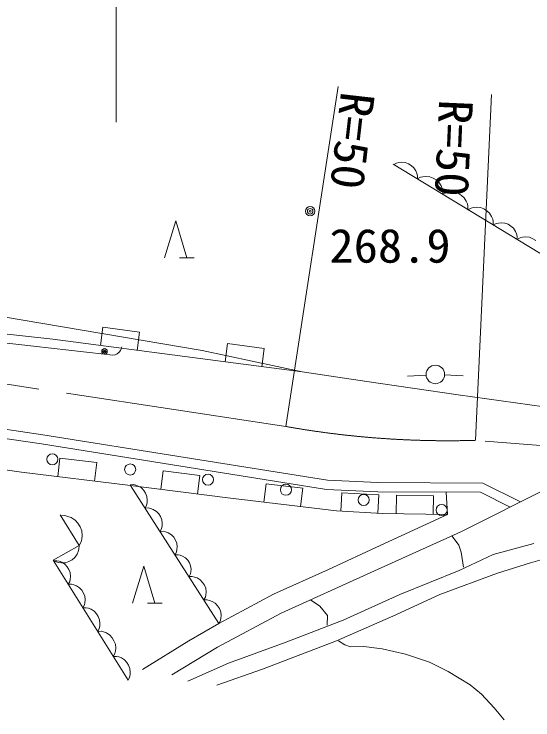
# Model space of a CAD drawing. Units: millimetres, scale not verified. Extents: x 40000 to 680000, y 20000 to 380000.
# Drawn here: x 310356 to 338391, y 305990 to 344150 of the extents above; entities that cross this region are included whole.
import ezdxf
from ezdxf.enums import TextEntityAlignment as Align

# ---------------------------------------------------------------- set-up
doc = ezdxf.new("R2010")
doc.units = ezdxf.units.MM
doc.header["$LTSCALE"] = 1000
doc.linetypes.add('CHAIN', pattern=[18.5, 12, -1.5, 3.5, -1.5])
for name, color, linetype, lineweight in [('M-BGD', 7, 'Continuous', 13), ('M-BMK', 2, 'CHAIN', 13), ('M-STR-HTXT', 7, 'Continuous', 13)]:
    doc.layers.add(name, color=color, linetype=linetype, lineweight=lineweight)
doc.styles.add('ＭＳ ゴシック', font='')
doc.styles.get('ＭＳ ゴシック').set_extended_font_data('MS Gothic')

msp = doc.modelspace()

# ---------------------------------------------------------------- linework, layer by layer
at = {"layer": 'M-BGD'}
for p, q in [((340266, 330302), (330839, 336036)), ((331023, 336100), (330868, 336018)), ((331146, 336130), (331023, 336100)), ((331295, 336144), (331146, 336130)), ((331496, 336128), (331295, 336144)), ((331665, 336060), (331496, 336128)), ((331819, 335966), (331665, 336060)), ((331957, 335847), (331819, 335966)), ((332064, 335677), (331957, 335847)), ((332120, 335537), (332064, 335677)), ((332150, 335414), (332120, 335537)), ((332149, 335239), (332150, 335414)), ((332314, 335326), (332149, 335239)), ((332446, 335358), (332314, 335326)), ((332606, 335373), (332446, 335358)), ((332820, 335355), (332606, 335373)), ((333000, 335283), (332820, 335355)), ((333164, 335183), (333000, 335283)), ((333312, 335056), (333164, 335183)), ((333426, 334874), (333312, 335056)), ((333485, 334726), (333426, 334874)), ((333517, 334594), (333485, 334726)), ((333516, 334407), (333517, 334594)), ((333681, 334494), (333516, 334407)), ((333813, 334526), (333681, 334494)), ((333973, 334542), (333813, 334526)), ((334187, 334524), (333973, 334542)), ((334367, 334452), (334187, 334524)), ((334531, 334352), (334367, 334452)), ((334679, 334225), (334531, 334352)), ((334793, 334043), (334679, 334225)), ((334852, 333894), (334793, 334043)), ((334884, 333763), (334852, 333894)), ((334883, 333576), (334884, 333763)), ((335049, 333663), (334883, 333576)), ((335180, 333695), (335049, 333663)), ((335340, 333710), (335180, 333695)), ((335554, 333693), (335340, 333710)), ((335734, 333620), (335554, 333693)), ((335898, 333521), (335734, 333620)), ((336046, 333393), (335898, 333521)), ((336160, 333212), (336046, 333393)), ((336219, 333063), (336160, 333212)), ((318489, 330981), (319089, 332981)), ((319089, 332981), (319689, 330981)), ((336252, 332931), (336219, 333063)), ((336250, 332745), (336252, 332931)), ((336405, 332826), (336250, 332745)), ((336529, 332856), (336405, 332826)), ((336678, 332871), (336529, 332856)), ((336879, 332854), (336678, 332871)), ((337048, 332786), (336879, 332854)), ((337202, 332693), (337048, 332786)), ((337340, 332573), (337202, 332693)), ((337447, 332403), (337340, 332573)), ((337503, 332264), (337447, 332403)), ((337533, 332140), (337503, 332264)), ((337532, 331965), (337533, 332140)), ((337697, 332052), (337532, 331965)), ((337829, 332084), (337697, 332052)), ((337988, 332100), (337829, 332084)), ((338202, 332082), (337988, 332100)), ((338383, 332009), (338202, 332082)), ((338547, 331910), (338383, 332009)), ((319289, 330981), (320089, 330981)), ((309672, 327805), (320514, 325967)), ((312449, 326567), (305246, 327355)), ((315151, 327220), (315021, 326229)), ((317134, 326959), (315151, 327220)), ((315222, 325765), (305121, 326917)), ((317004, 325968), (317134, 326959)), ((319576, 325629), (312449, 326567)), ((321885, 326336), (321756, 325344)), ((323869, 326077), (321885, 326336)), ((316111, 325966), (316040, 325873)), ((316164, 326080), (316111, 325966)), ((316173, 326160), (316164, 326080)), ((320514, 325967), (325918, 324800)), ((323739, 325085), (323869, 326077)), ((315520, 325731), (315222, 325765)), ((315679, 325713), (315520, 325731)), ((315823, 325737), (315679, 325713)), ((315929, 325785), (315823, 325737)), ((316040, 325873), (315929, 325785)), ((325918, 324800), (319576, 325629)), ((329420, 324288), (325918, 324800)), ((291671, 324411), (311905, 321402)), ((332621, 324636), (331623, 324576)), ((333620, 324640), (334618, 324588)), ((334353, 323558), (329420, 324288)), ((291597, 323917), (311829, 320908)), ((291597, 323917), (311829, 320908)), ((338993, 322916), (334353, 323558)), ((311905, 321402), (327292, 318950)), ((311829, 320908), (327242, 318452)), ((311829, 320908), (327242, 318452)), ((310761, 319377), (305633, 320136)), ((312831, 320136), (312712, 319143)), ((314817, 319898), (312831, 320136)), ((314698, 318905), (314817, 319898)), ((318417, 319452), (318289, 318460)), ((320400, 319196), (318417, 319452)), ((316649, 318671), (310761, 319377)), ((320272, 318204), (320400, 319196)), ((334504, 316154), (340561, 319217)), ((316801, 318711), (316626, 318706)), ((321424, 311210), (316649, 318671)), ((321912, 317993), (316649, 318671)), ((316926, 318684), (316801, 318711)), ((317066, 318632), (316926, 318684)), ((323969, 318753), (323850, 317760)), ((325955, 318514), (323969, 318753)), ((327292, 318950), (330017, 318829)), ((330017, 318829), (335681, 318798)), ((335681, 318798), (337718, 317779)), ((317239, 318528), (317066, 318632)), ((317361, 318393), (317239, 318528)), ((317458, 318241), (317361, 318393)), ((325835, 317521), (325955, 318514)), ((327242, 318452), (330005, 318329)), ((327242, 318452), (330005, 318329)), ((328064, 318273), (328009, 317275)), ((330061, 318163), (328064, 318273)), ((330005, 318329), (335562, 318299)), ((330005, 318329), (333713, 318309)), ((333713, 318309), (333769, 317098)), ((335562, 318299), (337158, 317500)), ((317530, 318074), (317458, 318241)), ((317551, 317873), (317530, 318074)), ((327773, 317288), (321912, 317993)), ((330006, 317165), (330061, 318163)), ((331021, 318140), (331006, 317140)), ((333021, 318109), (331021, 318140)), ((333005, 317109), (333021, 318109)), ((317435, 317443), (317513, 317600)), ((317513, 317600), (317540, 317724)), ((317540, 317724), (317551, 317873)), ((317610, 317448), (317435, 317443)), ((317734, 317421), (317610, 317448)), ((317875, 317368), (317734, 317421)), ((318048, 317265), (317875, 317368)), ((318170, 317130), (318048, 317265)), ((318267, 316978), (318170, 317130)), ((330242, 317152), (327773, 317288)), ((333769, 317098), (330242, 317152)), ((313879, 315416), (312848, 317071)), ((313096, 317032), (312874, 317028)), ((313253, 316995), (313096, 317032)), ((313430, 316927), (313253, 316995)), ((313647, 316793), (313430, 316927)), ((313800, 316620), (313647, 316793)), ((318339, 316810), (318267, 316978)), ((318360, 316610), (318339, 316810)), ((330133, 315416), (333769, 317098)), ((313921, 316427), (313800, 316620)), ((314009, 316213), (313921, 316427)), ((318321, 316336), (318349, 316460)), ((318349, 316460), (318360, 316610)), ((314033, 315959), (314009, 316213)), ((318244, 316179), (318321, 316336)), ((318418, 316185), (318244, 316179)), ((318543, 316157), (318418, 316185)), ((318683, 316105), (318543, 316157)), ((318856, 316002), (318683, 316105)), ((318978, 315866), (318856, 316002)), ((329631, 313961), (334504, 316154)), ((313879, 315416), (313980, 315613)), ((313980, 315613), (314017, 315770)), ((314017, 315770), (314033, 315959)), ((319075, 315715), (318978, 315866)), ((319147, 315547), (319075, 315715)), ((312468, 314629), (313879, 315416)), ((313823, 315091), (313860, 315222)), ((313860, 315222), (313866, 315408)), ((319168, 315347), (319147, 315547)), ((319157, 315197), (319168, 315347)), ((327339, 314113), (330133, 315416)), ((336244, 314936), (338437, 315527)), ((313637, 314767), (313758, 314945)), ((313758, 314945), (313823, 315091)), ((319052, 314916), (319130, 315073)), ((319215, 314921), (319052, 314916)), ((319130, 315073), (319157, 315197)), ((319331, 314895), (319215, 314921)), ((319463, 314846), (319331, 314895)), ((319624, 314750), (319463, 314846)), ((334400, 314065), (336244, 314936)), ((338263, 314483), (340630, 315179)), ((316511, 308144), (312468, 314629)), ((312468, 314629), (312630, 314536)), ((312665, 314596), (312490, 314594)), ((312630, 314536), (312761, 314499)), ((312789, 314568), (312665, 314596)), ((312761, 314499), (312919, 314477)), ((312929, 314514), (312789, 314568)), ((312919, 314477), (313134, 314487)), ((313100, 314408), (312929, 314514)), ((313134, 314487), (313317, 314552)), ((313317, 314552), (313485, 314646)), ((313485, 314646), (313637, 314767)), ((319738, 314624), (319624, 314750)), ((319829, 314482), (319738, 314624)), ((319896, 314326), (319829, 314482)), ((336488, 313926), (338263, 314483)), ((313221, 314272), (313100, 314408)), ((313316, 314119), (313221, 314272)), ((313386, 313950), (313316, 314119)), ((316761, 312305), (317361, 314305)), ((317361, 314305), (317961, 312305)), ((319915, 314139), (319896, 314326)), ((319905, 313999), (319915, 314139)), ((324381, 312784), (327339, 314113)), ((331197, 312778), (334400, 314065)), ((313405, 313750), (313386, 313950)), ((313392, 313600), (313405, 313750)), ((319807, 313737), (319879, 313883)), ((319982, 313742), (319807, 313737)), ((319879, 313883), (319905, 313999)), ((320106, 313715), (319982, 313742)), ((320247, 313662), (320106, 313715)), ((324792, 311768), (329631, 313961)), ((333355, 312778), (336488, 313926)), ((313284, 313321), (313363, 313476)), ((313459, 313324), (313284, 313321)), ((313363, 313476), (313392, 313600)), ((313583, 313295), (313459, 313324)), ((320419, 313559), (320247, 313662)), ((320542, 313424), (320419, 313559)), ((320639, 313272), (320542, 313424)), ((313722, 313241), (313583, 313295)), ((313894, 313135), (313722, 313241)), ((314015, 312999), (313894, 313135)), ((314110, 312846), (314015, 312999)), ((320710, 313104), (320639, 313272)), ((320732, 312904), (320710, 313104)), ((314180, 312677), (314110, 312846)), ((314199, 312477), (314180, 312677)), ((320615, 312474), (320693, 312630)), ((320693, 312630), (320721, 312754)), ((320721, 312754), (320732, 312904)), ((321424, 311210), (324381, 312784)), ((328134, 311385), (331197, 312778)), ((330988, 311664), (333355, 312778)), ((314077, 312048), (314157, 312203)), ((314157, 312203), (314186, 312327)), ((314186, 312327), (314199, 312477)), ((317561, 312305), (318361, 312305)), ((320790, 312479), (320615, 312474)), ((320915, 312451), (320790, 312479)), ((321055, 312399), (320915, 312451)), ((321228, 312296), (321055, 312399)), ((321350, 312160), (321228, 312296)), ((321447, 312009), (321350, 312160)), ((314252, 312051), (314077, 312048)), ((314376, 312022), (314252, 312051)), ((314516, 311968), (314376, 312022)), ((314688, 311863), (314516, 311968)), ((314808, 311726), (314688, 311863)), ((321519, 311841), (321447, 312009)), ((321540, 311641), (321519, 311841)), ((314904, 311573), (314808, 311726)), ((314973, 311404), (314904, 311573)), ((314992, 311204), (314973, 311404)), ((321346, 309923), (324792, 311768)), ((321502, 311367), (321529, 311491)), ((321529, 311491), (321540, 311641)), ((327786, 310271), (330988, 311664)), ((314951, 310931), (314979, 311055)), ((314979, 311055), (314992, 311204)), ((319796, 310260), (321424, 311210)), ((321424, 311210), (321502, 311367)), ((325001, 310167), (328134, 311385)), ((314871, 310775), (314951, 310931)), ((315057, 310778), (314871, 310775)), ((315190, 310747), (315057, 310778)), ((315339, 310690), (315190, 310747)), ((315522, 310577), (315339, 310690)), ((315651, 310431), (315522, 310577)), ((315752, 310268), (315651, 310431)), ((315827, 310089), (315752, 310268)), ((317300, 308714), (319796, 310260)), ((323783, 308740), (327786, 310271)), ((315847, 309875), (315827, 310089)), ((315833, 309715), (315847, 309875)), ((318875, 308426), (321346, 309923)), ((321938, 309053), (325001, 310167)), ((315717, 309417), (315802, 309583)), ((315802, 309583), (315833, 309715)), ((315892, 309420), (315717, 309417)), ((316016, 309391), (315892, 309420)), ((316156, 309337), (316016, 309391)), ((316328, 309232), (316156, 309337)), ((316448, 309095), (316328, 309232)), ((316544, 308942), (316448, 309095)), ((316613, 308774), (316544, 308942)), ((316632, 308573), (316613, 308774)), ((319745, 308078), (321938, 309053)), ((321312, 307870), (323783, 308740)), ((316591, 308300), (316619, 308424)), ((316619, 308424), (316632, 308573)), ((316511, 308144), (316591, 308300))]:
    msp.add_line(p, q, dxfattribs=at)
for points in [[(334035, 315922), (334393, 315441), (334522, 315058), (334648, 314244)], [(326381, 312475), (326875, 312139), (327292, 311629), (327265, 311103)], [(327890, 310271), (328226, 310044), (328531, 309948), (329248, 309958), (330243, 309840), (331506, 309552), (332811, 309111), (333812, 308611), (335010, 307883), (335614, 307373), (336297, 306642), (336836, 305990)]]:
    msp.add_lwpolyline(points, dxfattribs=at)
for centre, radius in [((326356, 333492), 250), ((326356, 333492), 150), ((326356, 333492), 50), ((315239, 325914), 150), ((315239, 325914), 90), ((315239, 325914), 30), ((333120, 324666), 500), ((312422, 320079), 300), ((316629, 319530), 300), ((320836, 318981), 300), ((325043, 318433), 300), ((329250, 317884), 300), ((333457, 317335), 300)]:
    msp.add_circle(centre, radius, dxfattribs=at)
at = {"layer": 'M-BMK'}
for p, q in [((325046, 321852), (291680, 326919)), ((347773, 320133), (335298, 321106))]:
    msp.add_line(p, q, dxfattribs=at)
msp.add_arc((333783, 371083), 50000, 259.9366, 271.7362, dxfattribs=at)
at = {"layer": 'M-STR-HTXT'}
for p, q in [((315863, 347034), (315863, 338309)), ((327874, 340235), (325046, 321852)), ((335298, 321106), (336162, 339803))]:
    msp.add_line(p, q, dxfattribs=at)

# ---------------------------------------------------------------- texts
at = {"layer": 'M-BGD', "style": 'ＭＳ ゴシック', "width": 1.05}
msp.add_text('268.9', height=1833, dxfattribs=at).set_placement((327397, 330161), align=Align.BOTTOM_LEFT)
at = {"layer": 'M-STR-HTXT', "style": 'ＭＳ ゴシック', "width": 1.05}
for rotation, p in [(263.5, (327483, 340072)), (267.5, (332776, 339584))]:
    msp.add_text('R=50', height=1833, rotation=rotation, dxfattribs=at).set_placement(p, align=Align.BOTTOM_LEFT)

doc.saveas('drawing.dxf')
